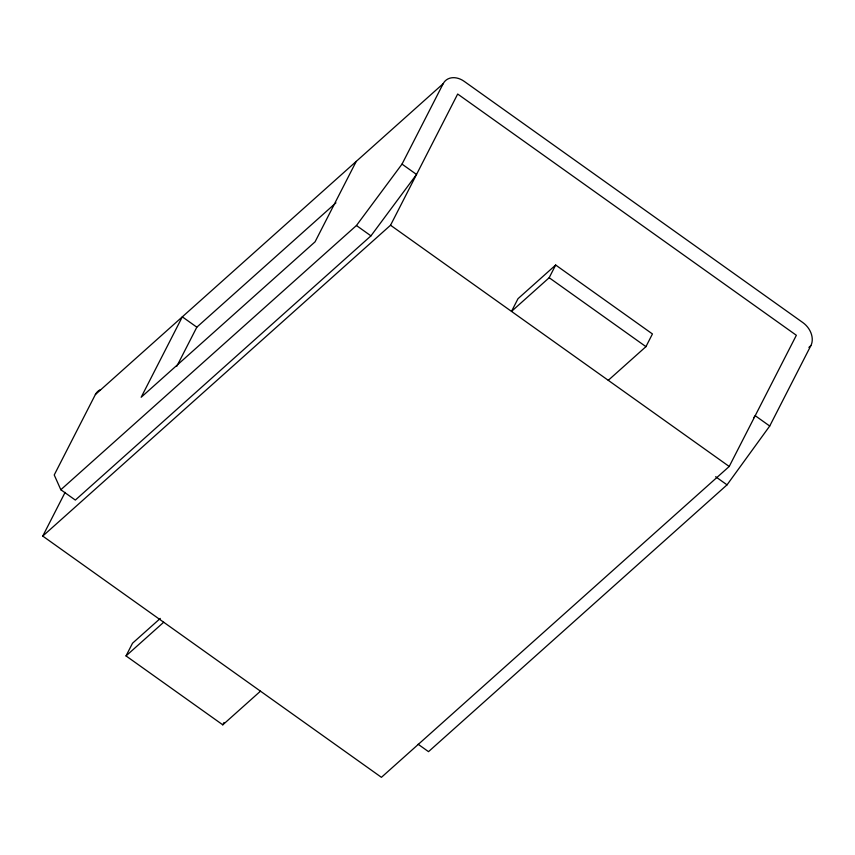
<?xml version="1.0" encoding="UTF-8"?>
<svg xmlns="http://www.w3.org/2000/svg" width="855" height="855" viewBox="0 0 855 855"><rect width="100%" height="100%" fill="white"/><g stroke="black" fill="none" stroke-linecap="round" stroke-linejoin="round"><path stroke-width="1.28" d="M100.569 389.581A18.126 13.872 48.2 0 0 95.375 394.55L54.228 474.963L60.823 489.733L75.336 500.079L370.952 235.862L416.535 174.452L402.021 164.117L443.168 83.704A18.126 13.872 48.2 0 1 464.18 81.343L802.856 322.581A18.126 13.872 48.2 0 1 810.871 345.623L769.724 426.036L727.039 484.849L428.515 751.652L418.148 744.267M42.75 536.085L390.543 225.239L457.682 94.039L796.358 335.278L729.219 466.477L381.426 777.323L42.75 536.085L65.108 492.384M176.867 366.197L196.832 327.176L335.951 202.838M356.225 161.413L315.068 241.826L141.171 397.254L182.318 316.842L196.832 327.176M260.465 691.171L222.792 724.837L126.027 655.913L132.525 643.217L160.291 618.411M222.792 724.837L223.967 722.528M555.675 265.029L517.991 298.705L511.504 311.402L549.177 277.725L555.675 265.029L652.44 333.952L645.942 346.649L608.258 380.325M753.65 417.828L755.2 415.69L769.724 426.036M60.823 489.733L356.439 225.517L402.021 164.117M95.375 394.55L443.168 83.704M126.027 655.913L163.7 622.237M808.894 347.387L810.871 345.623M549.177 277.725L645.942 346.649M390.543 225.239L729.219 466.477M715.635 476.727L727.039 484.849M356.439 225.517L370.952 235.862"/></g></svg>
